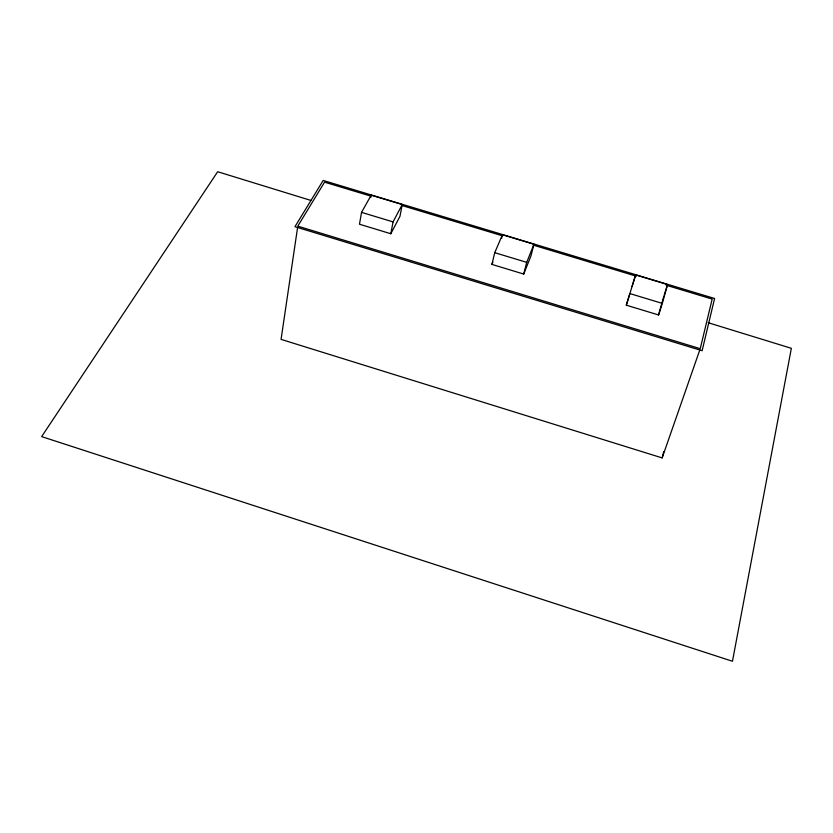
<?xml version="1.0" encoding="UTF-8"?>
<svg xmlns="http://www.w3.org/2000/svg" width="833" height="833" viewBox="0 0 833 833"><rect width="100%" height="100%" fill="white"/><g stroke="black" fill="none" stroke-linecap="round" stroke-linejoin="round"><path stroke-width="1.25" d="M297.6 227.43L281.065 339.385L662.162 457.911L699.803 349.922M361.553 212.363L359.471 224.223L390.812 233.74L399.965 216.309L402.235 204.564L371.174 195.193L361.553 212.363L393.061 221.901L402.235 204.564M370.758 197.546L371.174 195.193M390.812 233.74L393.061 221.901M491.918 264.405L494.729 252.68L502.434 234.781L533.953 244.288L530.965 255.908L523.718 274.057L491.918 264.405L492.886 262.166M501.601 238.28L502.434 234.781M662.162 457.911L663.714 451.684M523.718 274.057L526.706 262.353L533.953 244.288M658.57 314.968L662.318 303.399L629.873 293.58L626.312 305.18L658.57 314.968L663.859 296.079M662.318 303.399L667.577 284.584L635.61 274.942L626.312 305.18M632.07 286.469L635.61 274.942M664.234 294.924L667.577 284.584M370.508 196.026L324.547 182.167L297.787 226.149L700.241 348.694L712.163 299.089L666.192 285.219M401.568 205.397L502.205 235.749M533.266 245.121L636.381 276.223M494.729 252.68L526.706 262.353M310.803 200.399L217.673 171.733L41.65 436.607L732.467 661.267L791.35 348.309L708.154 322.704M714.589 298.485L702.125 350.714L294.944 226.691L323.173 180.449L714.589 298.485"/></g></svg>
